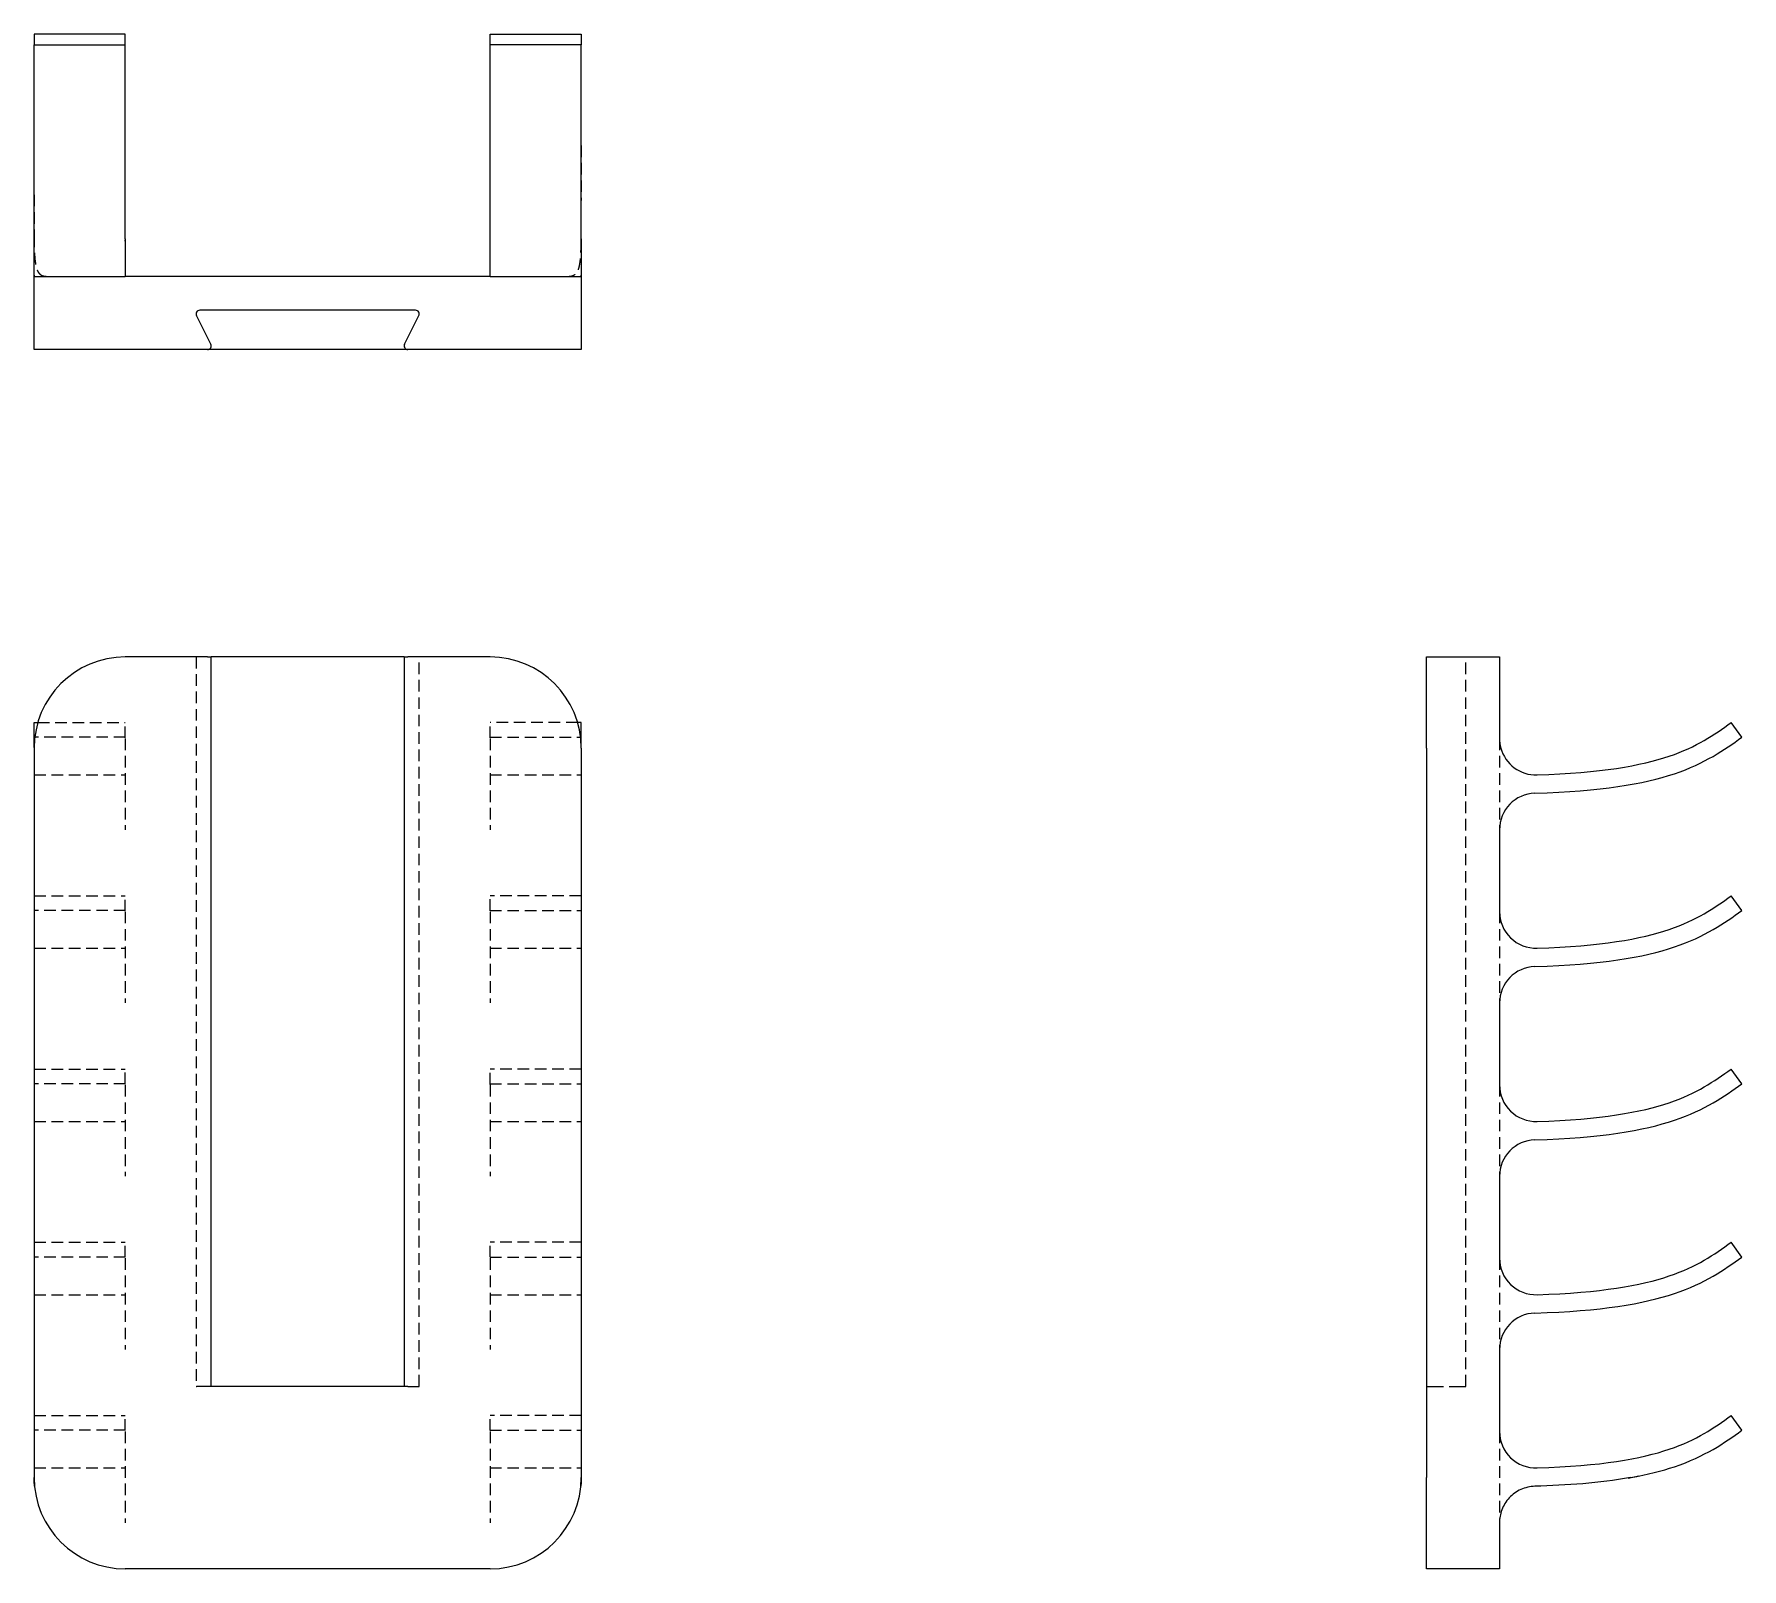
# Model space of a CAD drawing. Header units: millimetres. Extents: x 53 to 240, y 7 to 175.
import ezdxf

# ---------------------------------------------------------------- set-up
doc = ezdxf.new("R2010")
doc.units = ezdxf.units.MM
doc.linetypes.add('HIDDEN', pattern=[1.905, 1.27, -0.635])

msp = doc.modelspace()

# ---------------------------------------------------------------- linework, layer by layer
at = {"color": 7, "linetype": 'Continuous', "lineweight": 25}
for p, q in [((63, 175.29), (53, 175.29)), ((53, 175.29), (53, 174.13)), ((63, 174.13), (63, 175.29)), ((103, 175.29), (113, 175.29)), ((103, 174.13), (103, 175.29)), ((113, 175.29), (113, 174.13)), ((53, 174.13), (63, 174.13)), ((113, 174.13), (103, 174.13)), ((53, 148.85), (53, 152.84)), ((63, 152.84), (63, 148.71)), ((103, 148.71), (103, 152.84)), ((113, 152.84), (113, 148.85)), ((53, 140.71), (53, 148.85)), ((53.06, 148.71), (63, 148.71)), ((103, 148.71), (63, 148.71)), ((103, 148.71), (112.94, 148.71)), ((113, 148.85), (113, 140.71)), ((72.38, 141.29), (70.8, 144.43)), ((94.84, 145.01), (71.16, 145.01)), ((93.62, 141.29), (95.2, 144.43)), ((63, 140.71), (53, 140.71)), ((72.02, 140.71), (63, 140.71)), ((93.98, 140.71), (72.02, 140.71)), ((103, 140.71), (93.98, 140.71)), ((113, 140.71), (103, 140.71)), ((72.02, 107), (63, 107)), ((72.02, 107), (72.42, 107)), ((72.42, 27), (72.42, 107)), ((93.58, 107), (72.42, 107)), ((93.58, 107), (93.58, 27)), ((93.58, 107), (93.98, 107)), ((103, 107), (93.98, 107)), ((205.71, 97), (205.71, 107)), ((205.71, 107), (213.71, 107)), ((213.71, 107), (213.71, 98.06)), ((53, 99.81), (53.4, 99.81)), ((113, 99.81), (112.6, 99.81)), ((240.29, 98.19), (239.13, 99.81)), ((53, 97), (53, 17)), ((113, 97), (113, 17)), ((205.71, 97), (205.71, 17)), ((213.71, 88.05), (213.71, 79.06)), ((240.29, 79.19), (239.13, 80.81)), ((213.71, 69.05), (213.71, 60.06)), ((240.29, 60.19), (239.13, 61.81)), ((213.71, 50.05), (213.71, 41.06)), ((240.29, 41.19), (239.13, 42.81)), ((213.71, 31.05), (213.71, 22.06)), ((93.98, 27), (72.02, 27)), ((240.29, 22.19), (239.13, 23.81)), ((205.71, 7), (205.71, 17)), ((213.71, 12.05), (213.71, 7)), ((103, 7), (63, 7)), ((213.71, 7), (205.71, 7))]:
    msp.add_line(p, q, dxfattribs=at)
at = {"color": 7, "linetype": 'HIDDEN', "lineweight": 18}
for p, q in [((53, 152.6), (53, 152.74)), ((63, 152.6), (63, 152.74)), ((103, 152.6), (103, 152.74)), ((113, 152.6), (113, 152.74)), ((53, 148.71), (53.06, 148.71)), ((112.94, 148.71), (113, 148.71)), ((70.76, 107), (70.76, 27)), ((95.24, 27), (95.24, 107)), ((210.01, 27), (210.01, 107)), ((53.4, 99.81), (63, 99.81)), ((112.6, 99.81), (103, 99.81)), ((63, 98.19), (53, 98.19)), ((63, 98.06), (63, 88.05)), ((103, 98.19), (113, 98.19)), ((103, 98.06), (103, 88.05)), ((213.71, 98.06), (213.71, 88.05)), ((53, 94.06), (63, 94.06)), ((103, 94.06), (113, 94.06)), ((53, 80.81), (63, 80.81)), ((113, 80.81), (103, 80.81)), ((63, 79.19), (53, 79.19)), ((63, 79.06), (63, 69.05)), ((103, 79.19), (113, 79.19)), ((103, 79.06), (103, 69.05)), ((213.71, 79.06), (213.71, 69.05)), ((53, 75.06), (63, 75.06)), ((103, 75.06), (113, 75.06)), ((53, 61.81), (63, 61.81)), ((113, 61.81), (103, 61.81)), ((63, 60.19), (53, 60.19)), ((63, 60.06), (63, 50.05)), ((103, 60.19), (113, 60.19)), ((103, 60.06), (103, 50.05)), ((213.71, 60.06), (213.71, 50.05)), ((53, 56.06), (63, 56.06)), ((103, 56.06), (113, 56.06)), ((53, 42.81), (63, 42.81)), ((113, 42.81), (103, 42.81)), ((63, 41.19), (53, 41.19)), ((63, 41.06), (63, 31.05)), ((103, 41.19), (113, 41.19)), ((103, 41.06), (103, 31.05)), ((213.71, 41.06), (213.71, 31.05)), ((53, 37.06), (63, 37.06)), ((103, 37.06), (113, 37.06)), ((70.76, 27), (70.8, 27)), ((72.02, 27), (70.8, 27)), ((93.98, 27), (95.2, 27)), ((95.2, 27), (95.24, 27)), ((205.71, 27), (206.29, 27)), ((206.29, 27), (209.43, 27)), ((209.43, 27), (210.01, 27)), ((53, 23.81), (63, 23.81)), ((113, 23.81), (103, 23.81)), ((63, 22.19), (53, 22.19)), ((63, 22.06), (63, 12.05)), ((103, 22.19), (113, 22.19)), ((103, 22.06), (103, 12.05)), ((213.71, 22.06), (213.71, 12.05)), ((53, 18.06), (63, 18.06)), ((103, 18.06), (113, 18.06)), ((227.81, 16.96), (228.99, 17.19))]:
    msp.add_line(p, q, dxfattribs=at)
at = {"color": 7, "linetype": 'HIDDEN', "lineweight": 18, "flags": 128}
msp.add_lwpolyline([(213.85, 97), (213.76, 97.42), (213.73, 97.66)], dxfattribs=at)
at = {"color": 7, "linetype": 'Continuous', "lineweight": 25}
for centre, radius, start, end in [((71.16, 144.61), 0.4, 90, 206.5651), ((94.84, 144.61), 0.4, 333.4349, 90), ((72.02, 141.11), 0.4, 270, 26.5651), ((93.98, 141.11), 0.4, 153.4349, 270), ((63, 97), 10, 90, 180), ((103, 97), 10, 0, 90), ((217.71, 98.06), 4, 195.3591, 271.7969), ((217.71, 88.05), 4, 91.6398, 180), ((217.71, 79.06), 4, 180, 271.7969), ((217.71, 69.05), 4, 91.6398, 180), ((217.71, 60.06), 4, 180, 271.7969), ((217.71, 50.05), 4, 91.6398, 180), ((217.71, 41.06), 4, 180, 271.7969), ((217.71, 31.05), 4, 91.6398, 180), ((217.71, 22.06), 4, 180, 271.7969), ((63, 17), 10, 180, 270), ((103, 17), 10, 270, 0)]:
    msp.add_arc(centre, radius, start, end, dxfattribs=at)
for points in [[(53, 152.84), (53, 159.84), (53, 168.63), (53, 172.2), (53, 174.13)], [(63, 152.84), (63, 159.84), (63, 168.63), (63, 172.2), (63, 174.13)], [(103, 152.84), (103, 159.84), (103, 168.63), (103, 172.2), (103, 174.13)], [(113, 152.84), (113, 159.84), (113, 168.63), (113, 172.2), (113, 174.13)], [(53, 148.85), (53, 148.76), (53.02, 148.71), (53.06, 148.71)], [(112.94, 148.71), (112.98, 148.71), (113, 148.76), (113, 148.85)], [(217.84, 94.06), (224.84, 94.28), (233.63, 95.87), (237.2, 98.44), (239.13, 99.81)], [(213.71, 98.06), (213.71, 97.7), (213.76, 97.35), (213.85, 97)], [(217.6, 92.05), (224.85, 92.26), (234.19, 93.86), (238.35, 96.8), (240.29, 98.19)], [(217.84, 75.06), (224.84, 75.28), (233.63, 76.87), (237.2, 79.44), (239.13, 80.81)], [(217.6, 73.05), (224.85, 73.26), (234.19, 74.86), (238.35, 77.8), (240.29, 79.19)], [(217.84, 56.06), (224.84, 56.28), (233.63, 57.87), (237.2, 60.44), (239.13, 61.81)], [(217.6, 54.05), (224.85, 54.26), (234.19, 55.86), (238.35, 58.8), (240.29, 60.19)], [(217.84, 37.06), (224.84, 37.28), (233.63, 38.87), (237.2, 41.44), (239.13, 42.81)], [(217.6, 35.05), (224.85, 35.26), (234.19, 36.86), (238.35, 39.8), (240.29, 41.19)], [(217.84, 18.06), (224.84, 18.28), (233.63, 19.87), (237.2, 22.44), (239.13, 23.81)]]:
    msp.add_open_spline(points, degree=3, dxfattribs=at)
at = {"color": 7, "linetype": 'HIDDEN', "lineweight": 18}
for points, knots in [([(53.04, 152.6), (53.04, 154.35), (53.03, 156.1), (53.01, 159.6), (53, 161.34), (53, 163.07)], [0, 0, 0, 0, 0.5, 0.5, 1, 1, 1, 1]), ([(113, 163.07), (113, 161.34), (112.99, 159.6), (112.97, 156.1), (112.96, 154.35), (112.96, 152.6)], [0, 0, 0, 0, 0.5, 0.5, 1, 1, 1, 1]), ([(54.31, 148.71), (54.18, 148.71), (54.05, 148.73), (53.83, 148.81), (53.73, 148.88), (53.56, 149.06), (53.48, 149.17), (53.35, 149.44), (53.3, 149.6), (53.21, 149.95), (53.17, 150.15), (53.12, 150.58), (53.1, 150.81), (53.07, 151.29), (53.06, 151.54), (53.05, 152.06), (53.05, 152.33), (53.04, 152.6)], [0, 0, 0, 0, 0.125, 0.125, 0.25, 0.25, 0.375, 0.375, 0.5, 0.5, 0.625, 0.625, 0.75, 0.75, 0.875, 0.875, 1, 1, 1, 1]), ([(112.96, 152.6), (112.95, 152.33), (112.95, 152.06), (112.94, 151.55), (112.93, 151.29), (112.9, 150.81), (112.88, 150.58), (112.83, 150.16), (112.79, 149.95), (112.71, 149.6), (112.65, 149.44), (112.52, 149.17), (112.45, 149.06), (112.27, 148.88), (112.17, 148.82), (111.95, 148.73), (111.82, 148.71), (111.69, 148.71)], [0, 0, 0, 0, 0.125, 0.125, 0.25, 0.25, 0.375, 0.375, 0.5, 0.5, 0.625, 0.625, 0.75, 0.75, 0.875, 0.875, 1, 1, 1, 1]), ([(63, 98.11), (63, 98.11), (63, 98.36), (63, 98.94), (63, 99.52), (63, 99.81)], [0, 0, 0, 0, 0.003546, 0.501674, 1, 1, 1, 1]), ([(103, 98.11), (103, 98.11), (103, 98.36), (103, 98.94), (103, 99.52), (103, 99.81)], [0, 0, 0, 0, 0.003546, 0.501674, 1, 1, 1, 1]), ([(63, 79.11), (63, 79.11), (63, 79.36), (63, 79.94), (63, 80.52), (63, 80.81)], [0, 0, 0, 0, 0.003546, 0.501674, 1, 1, 1, 1]), ([(103, 79.16), (103, 79.42), (103, 79.95), (103, 80.52), (103, 80.81)], [0, 0, 0, 0, 0.486276, 1, 1, 1, 1]), ([(63, 60.16), (63, 60.42), (63, 60.95), (63, 61.52), (63, 61.81)], [0, 0, 0, 0, 0.486276, 1, 1, 1, 1]), ([(103, 60.11), (103, 60.11), (103, 60.36), (103, 60.94), (103, 61.52), (103, 61.81)], [0, 0, 0, 0, 0.0035462, 0.5016743, 1, 1, 1, 1]), ([(63, 41.16), (63, 41.42), (63, 41.95), (63, 42.52), (63, 42.81)], [0, 0, 0, 0, 0.486276, 1, 1, 1, 1]), ([(103, 41.16), (103, 41.42), (103, 41.95), (103, 42.52), (103, 42.81)], [0, 0, 0, 0, 0.4862756, 1, 1, 1, 1]), ([(63, 22.16), (63, 22.42), (63, 22.95), (63, 23.52), (63, 23.81)], [0, 0, 0, 0, 0.486276, 1, 1, 1, 1]), ([(103, 22.16), (103, 22.42), (103, 22.95), (103, 23.52), (103, 23.81)], [0, 0, 0, 0, 0.486276, 1, 1, 1, 1]), ([(53.04, 16.05), (53.04, 16.1), (53.03, 16.19), (53.01, 16.49), (53, 16.69), (53, 17)], [0, 0, 0, 0, 0.5, 0.5, 1, 1, 1, 1]), ([(113, 17), (113, 16.69), (112.99, 16.49), (112.97, 16.19), (112.96, 16.1), (112.96, 16.05)], [0, 0, 0, 0, 0.5, 0.5, 1, 1, 1, 1])]:
    msp.add_open_spline(points, degree=3, knots=knots, dxfattribs=at)
at = {"color": 7, "linetype": 'Continuous', "lineweight": 25}
for points, knots in [([(53, 97.05), (53, 97.16), (53, 97.47), (53, 98.11), (53, 98.93), (53, 99.52), (53, 99.81)], [0, 0, 0, 0, 0.146065, 0.42782, 0.713853, 1, 1, 1, 1]), ([(113, 97.05), (113, 97.16), (113, 97.47), (113, 98.11), (113, 98.93), (113, 99.52), (113, 99.81)], [0, 0, 0, 0, 0.146061, 0.427818, 0.713852, 1, 1, 1, 1]), ([(228.07, 17), (229.95, 17.33), (235.43, 18.74), (238.35, 20.8), (240.29, 22.19)], [0.3520353, 0.3520353, 0.3520353, 0.3520353, 0.5387955, 1, 1, 1, 1]), ([(228.07, 17), (226.34, 16.69), (224.6, 16.49), (221.1, 16.19), (219.35, 16.1), (217.6, 16.05)], [0, 0, 0, 0, 0.5, 0.5, 1, 1, 1, 1]), ([(217.6, 16.05), (217.33, 16.05), (217.06, 16.01), (216.55, 15.89), (216.29, 15.81), (215.81, 15.59), (215.58, 15.45), (215.16, 15.14), (214.95, 14.97), (214.6, 14.58), (214.44, 14.38), (214.17, 13.94), (214.06, 13.71), (213.88, 13.24), (213.82, 13), (213.73, 12.52), (213.71, 12.29), (213.71, 12.05)], [0, 0, 0, 0, 0.125, 0.125, 0.25, 0.25, 0.375, 0.375, 0.5, 0.5, 0.625, 0.625, 0.75, 0.75, 0.875, 0.875, 1, 1, 1, 1])]:
    msp.add_open_spline(points, degree=3, knots=knots, dxfattribs=at)

doc.saveas('drawing.dxf')
